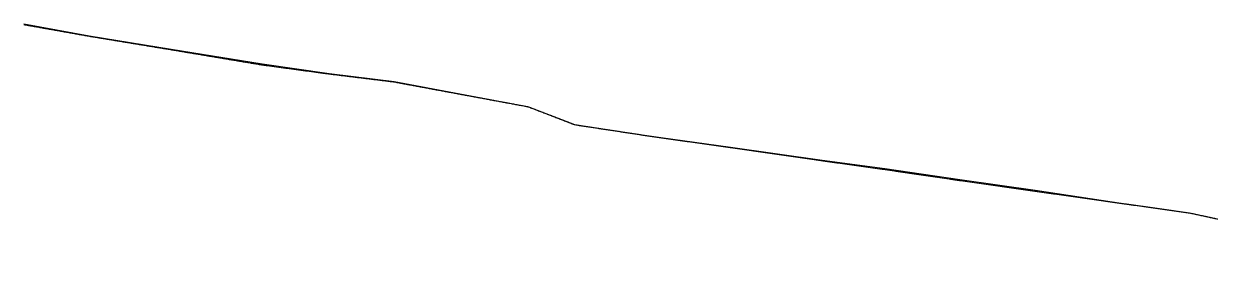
# Model space of a CAD drawing. Header units: metres. Extents: x 305150 to 308746, y 6239745 to 6243198.
# Drawn here: x 305150 to 306264, y 6241658 to 6241891 of the extents above; entities that cross this region are included whole.
import ezdxf

# ---------------------------------------------------------------- set-up
doc = ezdxf.new("R2010")
doc.units = ezdxf.units.M
doc.linetypes.add('Cable Exist OH', pattern=[1, 1, 0])
doc.layers.add('Mains_HV_EXT', color=7, linetype='Continuous')
doc.layers.add('Mains_TR_EXT', color=7, linetype='Continuous')
doc.styles.get("Standard").update_dxf_attribs({"font": 'arial.ttf'})
doc.linetypes.add('Cable E OH', pattern='A,9.4,["E",Standard,S=1.7,R=0,X=0,Y=-1],0', length=9.4)
doc.linetypes.add('Cable P UG', pattern='A,6,-0.5,["P",Standard,S=1.7,R=0,X=0.5,Y=-1],-2.9', length=9.4)

msp = doc.modelspace()

# ---------------------------------------------------------------- linework, layer by layer
at = {"layer": 'Mains_HV_EXT', "linetype": 'Cable E OH'}
msp.add_lwpolyline([(305150.3, 6241891.2), (305211.7, 6241880), (305288.8, 6241867.4), (305374, 6241853.7), (305437, 6241844.7), (305497.9, 6241837.2), (305621.1, 6241813.9), (305623.9, 6241813.3), (305667.2, 6241796.6), (305736.9, 6241786), (305813.6, 6241775.4), (305899.4, 6241763.4), (305958.3, 6241755.3), (306028.5, 6241745), (306099.4, 6241735.2), (306181.8, 6241722.6), (306245.3, 6241713.6), (306317, 6241698)], dxfattribs=at)
at = {"layer": 'Mains_HV_EXT', "linetype": 'Cable P UG'}
msp.add_lwpolyline([(305621.1, 6241813.9), (305623.9, 6241813.3), (305667.2, 6241796.6), (305736.9, 6241786), (305813.6, 6241775.4), (305899.4, 6241763.4), (305958.3, 6241755.3), (306028.5, 6241745), (306099.4, 6241735.2), (306181.8, 6241722.6), (306245.3, 6241713.6), (306317, 6241698), (306403.7, 6241685.8), (306474.1, 6241676), (306532, 6241667.3), (306594, 6241658.1), (306596.6, 6241659.8)], dxfattribs=at)
at = {"layer": 'Mains_TR_EXT', "linetype": 'Cable Exist OH'}
msp.add_lwpolyline([(305150.4, 6241890.5), (305212, 6241879.6), (305289, 6241866.9), (305373.4, 6241852.8), (305436.4, 6241844.3), (305497.3, 6241836.8), (305621.1, 6241813.9), (305623.9, 6241813.3), (305667.2, 6241796.6), (305736.9, 6241786), (305813.5, 6241775.2), (305899.1, 6241762.9), (305957.7, 6241754.7), (306027.2, 6241744.5), (306099.1, 6241734.3), (306181.9, 6241722.6), (306245.3, 6241713.6), (306317, 6241698)], dxfattribs=at)

doc.saveas('drawing.dxf')
